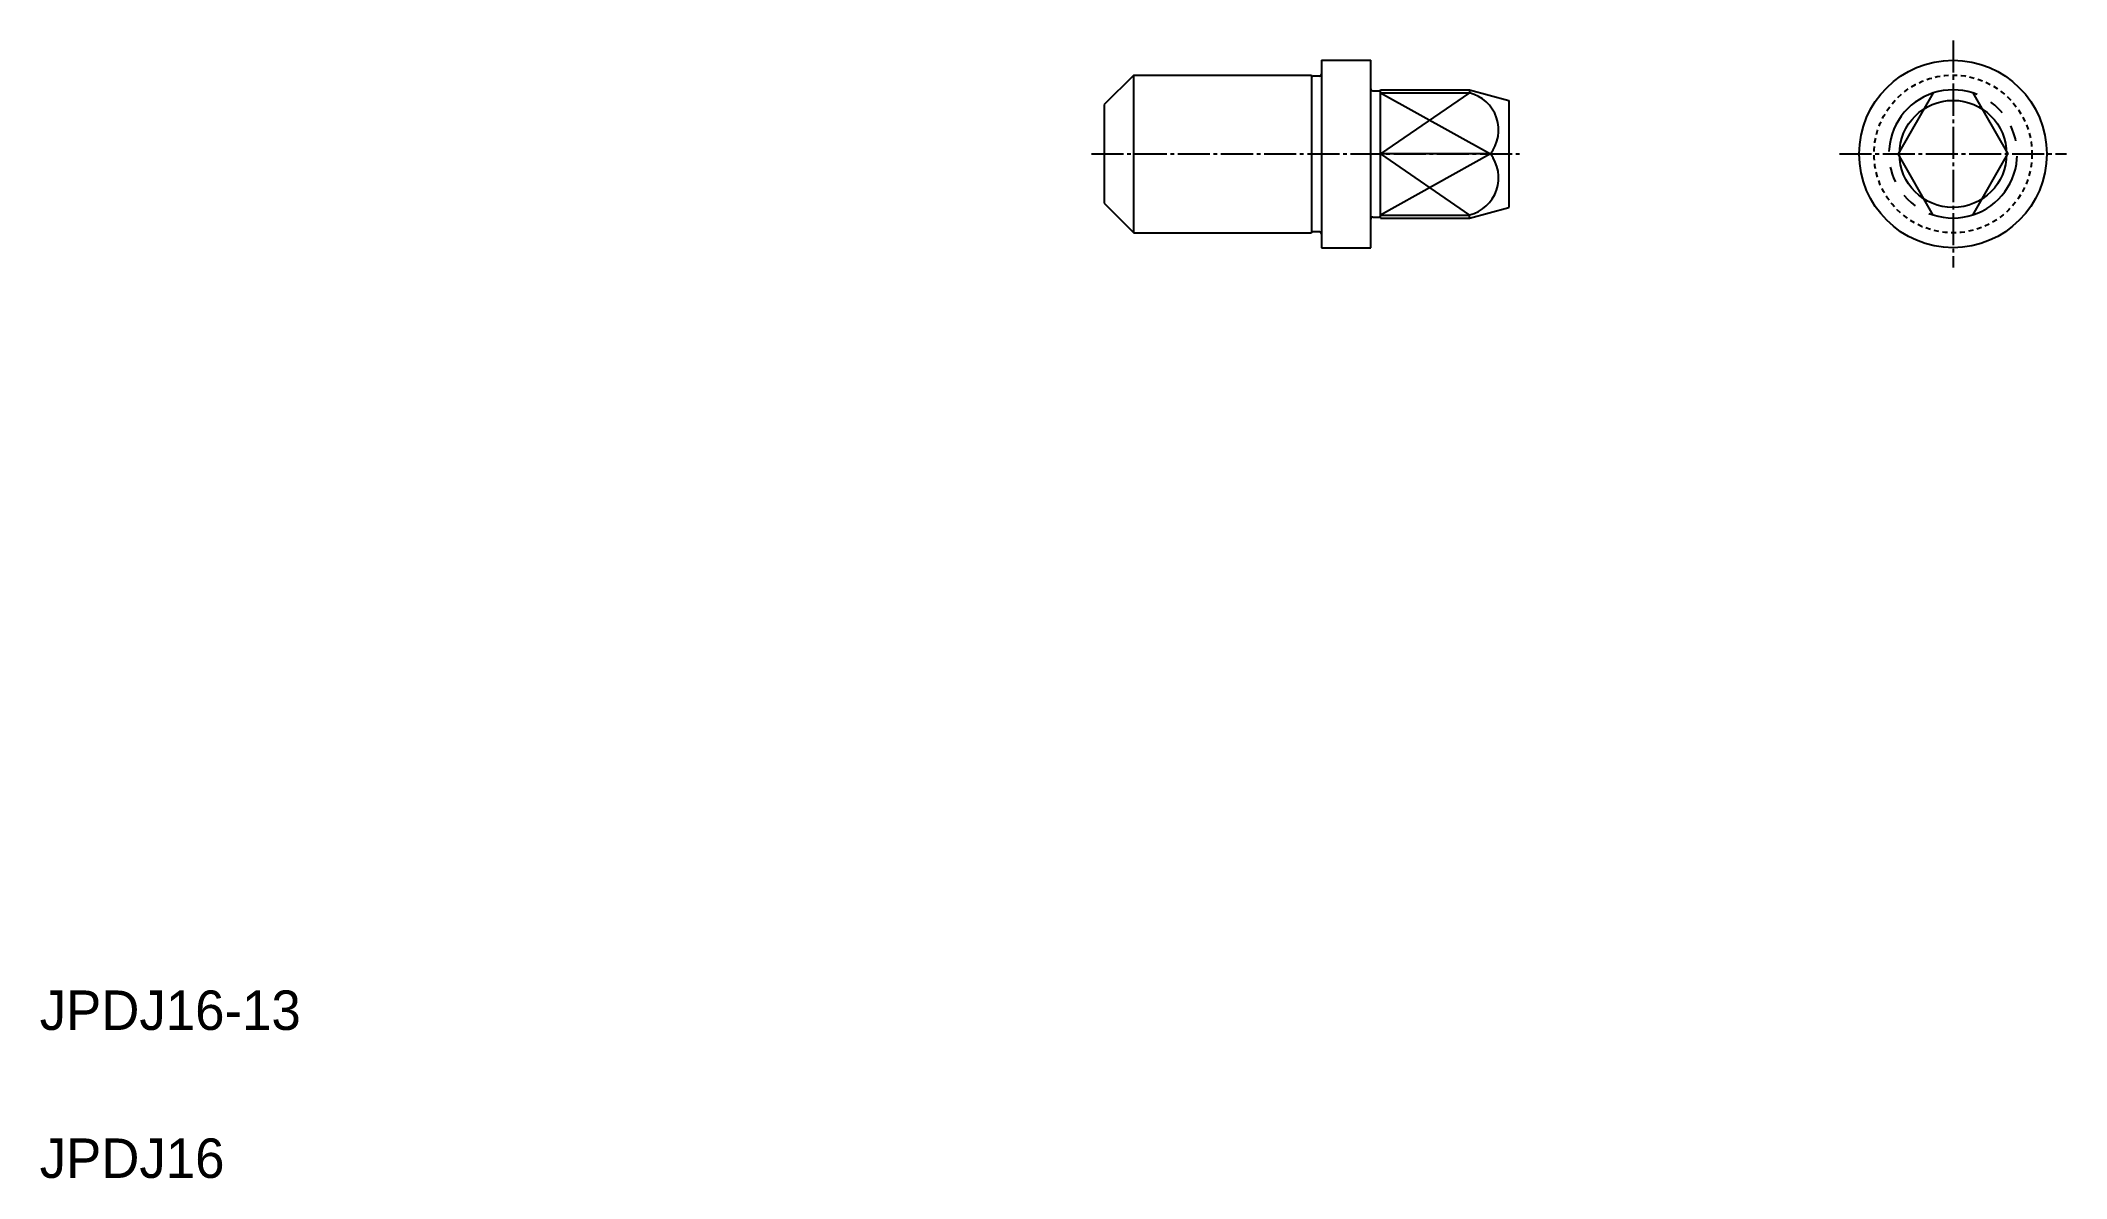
# Model space of a CAD drawing. Extents: x 10 to 215, y 10 to 125.
import ezdxf

# ---------------------------------------------------------------- set-up
doc = ezdxf.new("R2010")
doc.units = 0
doc.header["$LTSCALE"] = 0.25
for name, pattern in [('CENTER', [17.5, 13, -1.5, 1.5, -1.5]), ('DASHED', [3.5, 2, -1.5]), ('PHANTOM', [63.5, 31.75, -6.35, 6.35, -6.35, 6.35, -6.35])]:
    doc.linetypes.add(name, pattern=pattern)
doc.layers.get('0').update_dxf_attribs({"linetype": 'CONTINUOUS'})
doc.layers.add('CENTER', color=1, linetype='CENTER')
doc.styles.get("Standard").update_dxf_attribs({"font": 'txt', "height": 3.2})

msp = doc.modelspace()

# ---------------------------------------------------------------- linework, layer by layer
at = {"linetype": 'CONTINUOUS'}
for p, q in [((139.89, 123.29), (139.89, 104.29)), ((139.89, 123.29), (144.89, 123.29)), ((144.89, 104.29), (144.89, 123.29)), ((120.89, 121.79), (117.89, 118.79)), ((120.89, 121.79), (138.89, 121.79)), ((120.89, 105.79), (120.89, 121.79)), ((138.89, 121.79), (138.89, 105.79)), ((139.69, 121.69), (139.06, 121.69)), ((145.09, 120.19), (145.72, 120.19)), ((145.89, 120.29), (154.89, 120.29)), ((145.89, 107.29), (145.89, 120.29)), ((145.89, 119.97), (154.89, 119.97)), ((158.89, 119.22), (158.89, 108.36)), ((201.9, 119.97), (198.33, 113.79)), ((205.9, 119.97), (209.47, 113.79)), ((117.89, 118.79), (117.89, 108.79)), ((157.01, 113.79), (145.89, 113.79)), ((201.9, 107.6), (198.33, 113.79)), ((205.9, 107.6), (209.47, 113.79)), ((117.89, 108.79), (120.89, 105.79)), ((145.09, 107.39), (145.72, 107.39)), ((145.89, 107.6), (154.89, 107.6)), ((145.89, 107.29), (154.89, 107.29)), ((120.89, 105.79), (138.89, 105.79)), ((139.69, 105.89), (139.06, 105.89)), ((139.89, 104.29), (144.89, 104.29))]:
    msp.add_line(p, q, dxfattribs=at)
for p, q in [((125.39, 121.79), (125.39, 121.79)), ((129.89, 121.79), (129.89, 121.79)), ((154.89, 120.29), (158.89, 119.22)), ((154.89, 120.29), (154.89, 119.97)), ((154.89, 107.29), (158.89, 108.36)), ((154.89, 107.29), (154.89, 107.6))]:
    msp.add_line(p, q)
at = {"color": 3}
for p, q in [((145.89, 119.97), (157.01, 113.79)), ((154.89, 119.97), (145.89, 113.79)), ((157.01, 113.79), (145.89, 107.6)), ((145.89, 113.79), (154.89, 107.6))]:
    msp.add_line(p, q, dxfattribs=at)
at = {"linetype": 'CONTINUOUS'}
for radius in [9.5, 5.43]:
    msp.add_circle((203.9, 113.79), radius, dxfattribs=at)
at = {"color": 3, "linetype": 'DASHED'}
msp.add_circle((203.9, 113.79), 8, dxfattribs=at)
at = {"linetype": 'CONTINUOUS'}
for centre, radius, start, end in [((139.06, 121.89), 0.2, 210, 270), ((139.69, 121.89), 0.2, 270, 0), ((145.09, 120.39), 0.2, 180, 270), ((145.72, 120.39), 0.2, 270, 330), ((203.9, 113.79), 6.5, 72.0798, 107.9202), ((145.09, 107.19), 0.2, 90, 180), ((145.72, 107.19), 0.2, 30, 90), ((203.9, 113.79), 6.5, 252.0798, 287.9202), ((139.06, 105.69), 0.2, 90, 150), ((139.69, 105.69), 0.2, 0, 90)]:
    msp.add_arc(centre, radius, start, end, dxfattribs=at)
for centre, start, end in [((153.97, 116.2), 321.5979, 76.2807), ((153.97, 111.38), 283.7193, 38.4021)]:
    msp.add_arc(centre, 3.88, start, end)
at = {"color": 3, "linetype": 'PHANTOM'}
for start, end in [(107.9202, 252.0798), (287.9202, 72.0798)]:
    msp.add_arc((203.9, 113.79), 6.5, start, end, dxfattribs=at)
at = {"layer": 'CENTER', "color": 1, "linetype": 'CENTER'}
for p, q in [((203.9, 125.29), (203.9, 102.29)), ((116.59, 113.79), (160.25, 113.79)), ((192.4, 113.79), (215.4, 113.79))]:
    msp.add_line(p, q, dxfattribs=at)

# ---------------------------------------------------------------- texts
for s, p in [('JPDJ16-13', (10, 25)), ('JPDJ16', (10, 10))]:
    msp.add_text(s, height=4).set_placement(p)

doc.saveas('drawing.dxf')
